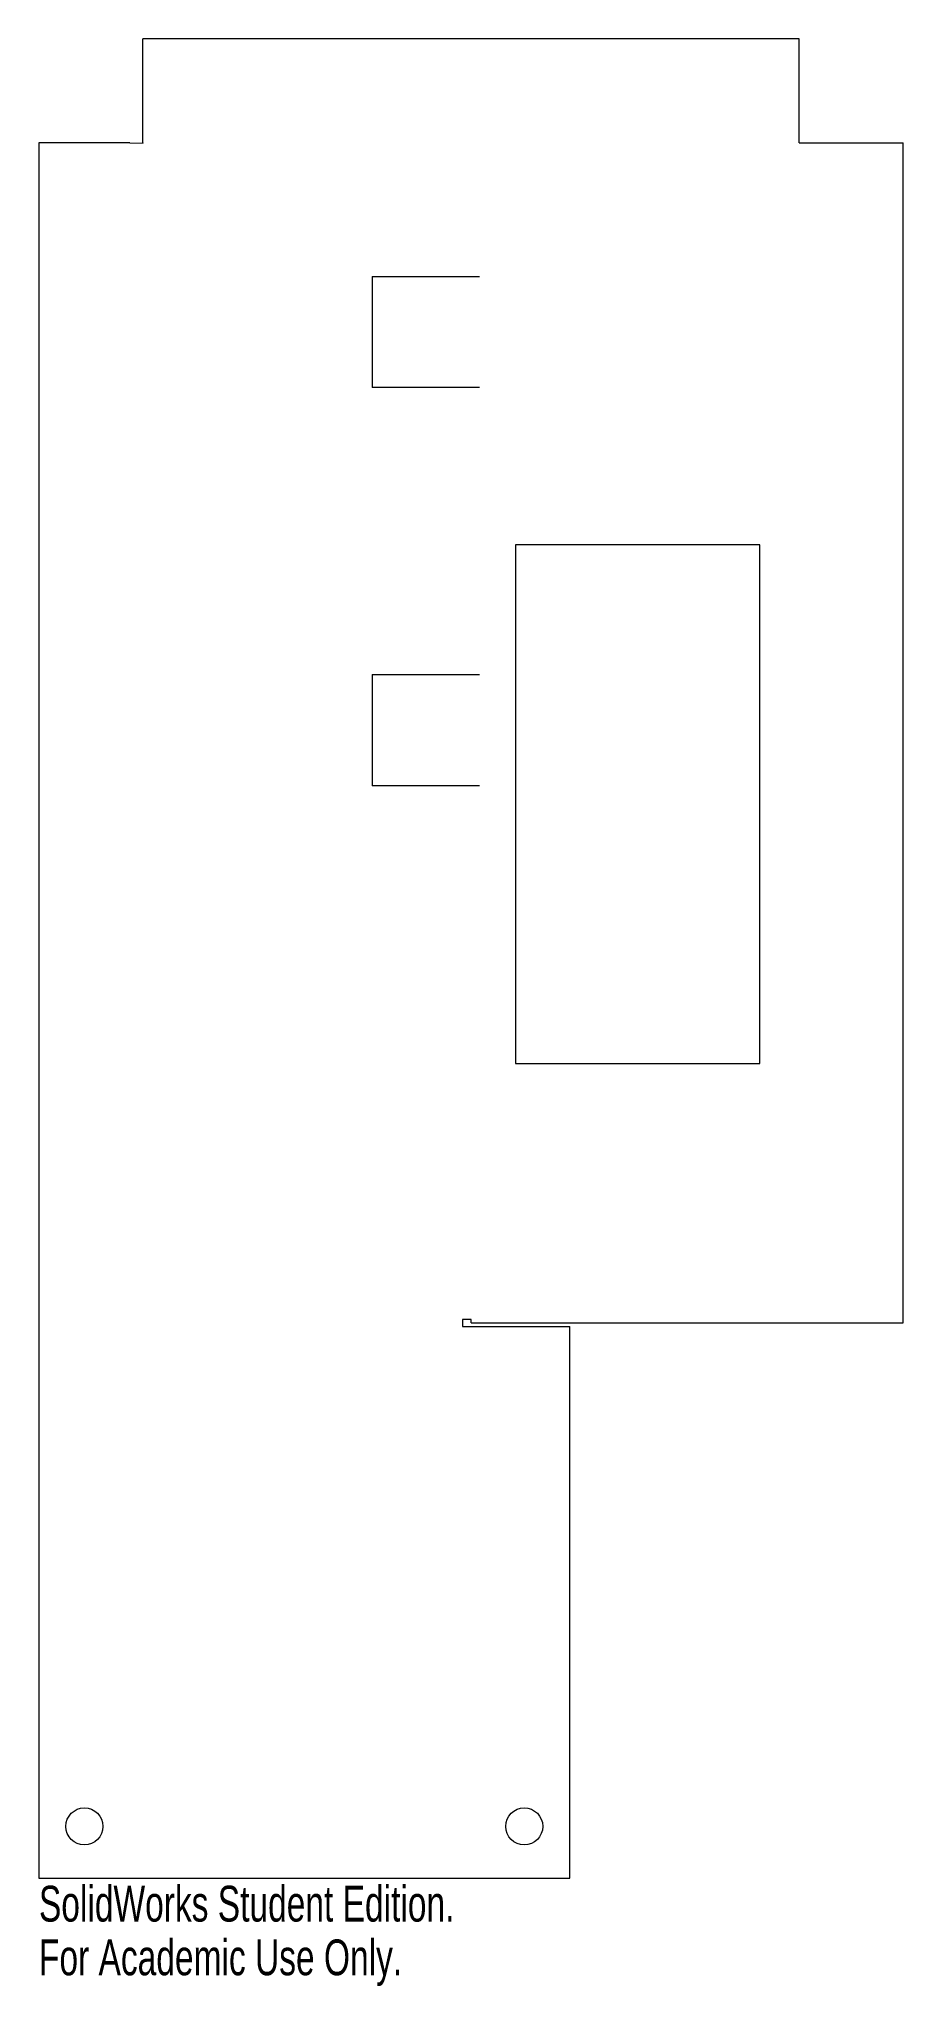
# Model space of a CAD drawing. Header units: millimetres. Extents: x -13 to 103, y -15 to 248.
import ezdxf

# ---------------------------------------------------------------- set-up
doc = ezdxf.new("R2010")
doc.units = ezdxf.units.MM
doc.styles.add('SLDTEXTSTYLE0', font='TXT', dxfattribs={"width": 0.7})

msp = doc.modelspace()

# ---------------------------------------------------------------- linework, layer by layer
at = {"color": 7, "linetype": 'Continuous', "lineweight": 15}
for p, q in [((0.71, 234.29), (0.71, 248.32)), ((89.29, 248.32), (0.71, 248.32)), ((89.29, 234.29), (89.29, 248.32)), ((-13.32, 234.29), (-13.32, 0)), ((-1.06, 234.29), (-13.32, 234.29)), ((-1.06, 234.29), (0.74, 234.26)), ((0.71, 234.29), (0.74, 234.26)), ((89.29, 234.29), (103.32, 234.29)), ((103.32, 75), (103.32, 234.29)), ((31.68, 216.26), (31.68, 201.26)), ((31.68, 216.26), (46.14, 216.26)), ((46.14, 201.26), (31.68, 201.26)), ((51, 180), (51, 110)), ((84, 180), (51, 180)), ((84, 110), (84, 180)), ((31.68, 162.5), (31.68, 147.5)), ((31.68, 162.5), (46.14, 162.5)), ((46.14, 147.5), (31.68, 147.5)), ((51, 110), (84, 110)), ((45, 75.41), (43.86, 75.41)), ((43.86, 75.41), (43.86, 74.5)), ((43.86, 74.5), (58.32, 74.5)), ((45, 75), (45, 75.41)), ((45, 75), (103.32, 75)), ((58.32, 0), (58.32, 74.5)), ((-13.32, 0), (58.32, 0))]:
    msp.add_line(p, q, dxfattribs=at)
for centre in [(-7.19, 7), (52.19, 7)]:
    msp.add_circle(centre, 2.5, dxfattribs=at)

# ---------------------------------------------------------------- texts
at = {"color": 7, "linetype": 'Continuous', "char_height": 4.8336, "attachment_point": 1, "style": 'SLDTEXTSTYLE0'}
for s, insert in [('SolidWorks Student Edition.', (-13.32, -1.02)), ('For Academic Use Only.', (-13.32, -8.27))]:
    msp.add_mtext(s, dxfattribs=dict(at, insert=insert))

doc.saveas('drawing.dxf')
